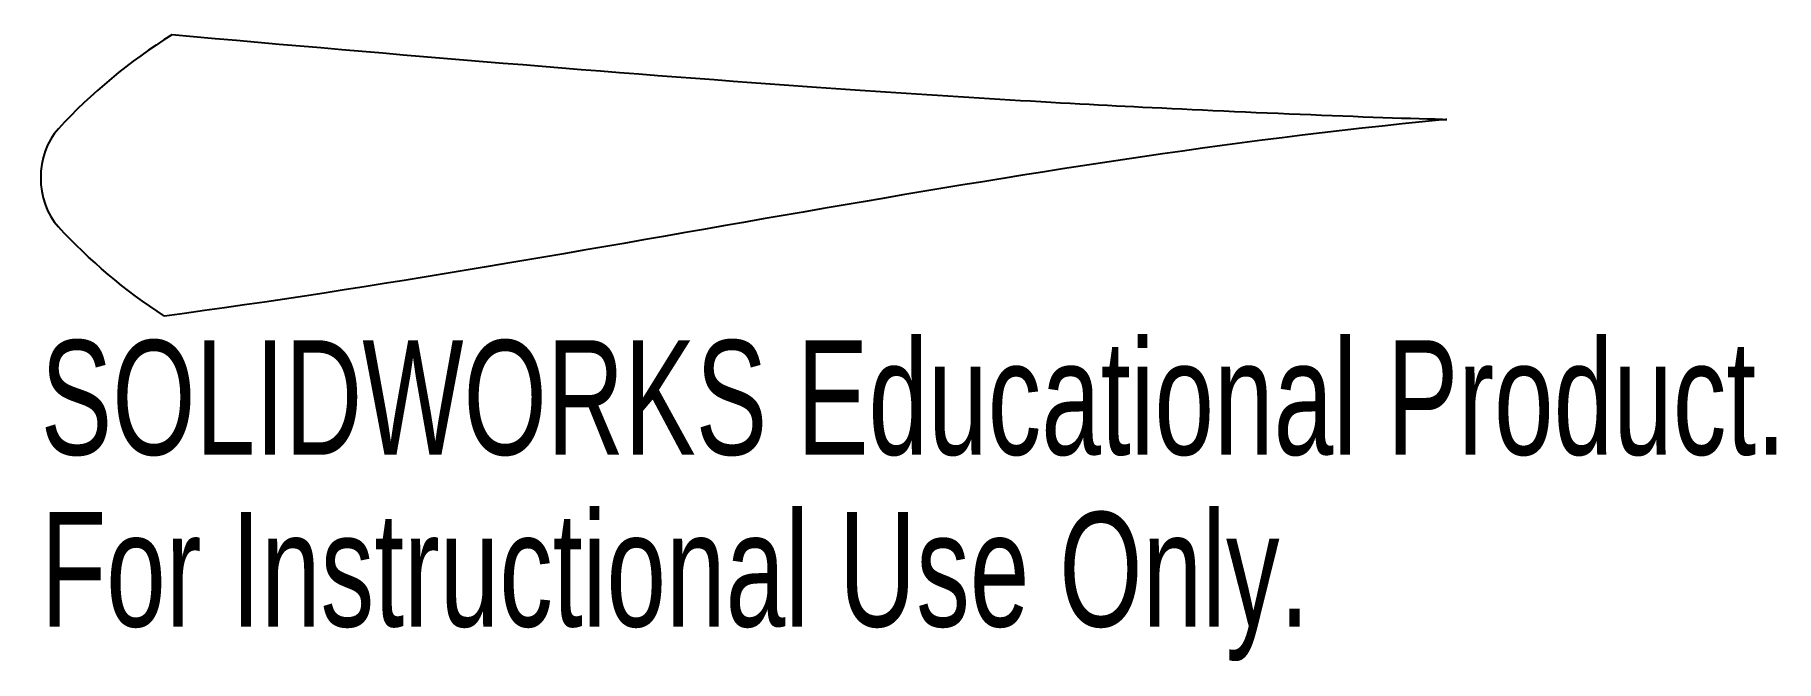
# Model space of a CAD drawing. Header units: millimetres. Extents: x 324.8 to 398.3, y -97.7 to -71.2.
import ezdxf

# ---------------------------------------------------------------- set-up
doc = ezdxf.new("R2010")
doc.units = ezdxf.units.MM
doc.styles.add('SLDTEXTSTYLE0', font='TXT', dxfattribs={"width": 0.7})

msp = doc.modelspace()

# ---------------------------------------------------------------- linework, layer by layer
at = {"color": 7, "linetype": 'Continuous', "lineweight": 25}
for points in [[(330.566, -71.244), (328.777, -72.361), (327.148, -73.72), (325.777, -75.206)], [(384.203, -74.837), (366.171, -76.552), (348.262, -80.724), (330.255, -83.112)], [(384.396, -74.819), (384.331, -74.825), (384.267, -74.831), (384.203, -74.837)], [(384.218, -74.815), (384.277, -74.817), (384.336, -74.818), (384.396, -74.819)], [(325.777, -75.206), (324.781, -76.287), (324.781, -78.267), (325.777, -79.347)], [(330.255, -83.112), (328.588, -82.035), (327.068, -80.747), (325.777, -79.347)]]:
    msp.add_open_spline(points, degree=3, dxfattribs=at)
msp.add_open_spline([(384.218, -74.815), (380.942, -74.744), (374.675, -74.463), (366.947, -74.073), (361.549, -73.73), (349.081, -72.846), (340.399, -72.124), (330.566, -71.244)], degree=3, knots=[0, 0, 0, 0, 0.25, 0.25, 0.5, 0.5, 1, 1, 1, 1], dxfattribs=at)

# ---------------------------------------------------------------- texts
at = {"color": 7, "linetype": 'Continuous', "char_height": 4.83362, "attachment_point": 1, "style": 'SLDTEXTSTYLE0'}
for s, insert in [('SOLIDWORKS Educational Product.', (325.03, -84.132)), ('For Instructional Use Only.', (325.03, -91.382))]:
    msp.add_mtext(s, dxfattribs=dict(at, insert=insert))

doc.saveas('drawing.dxf')
